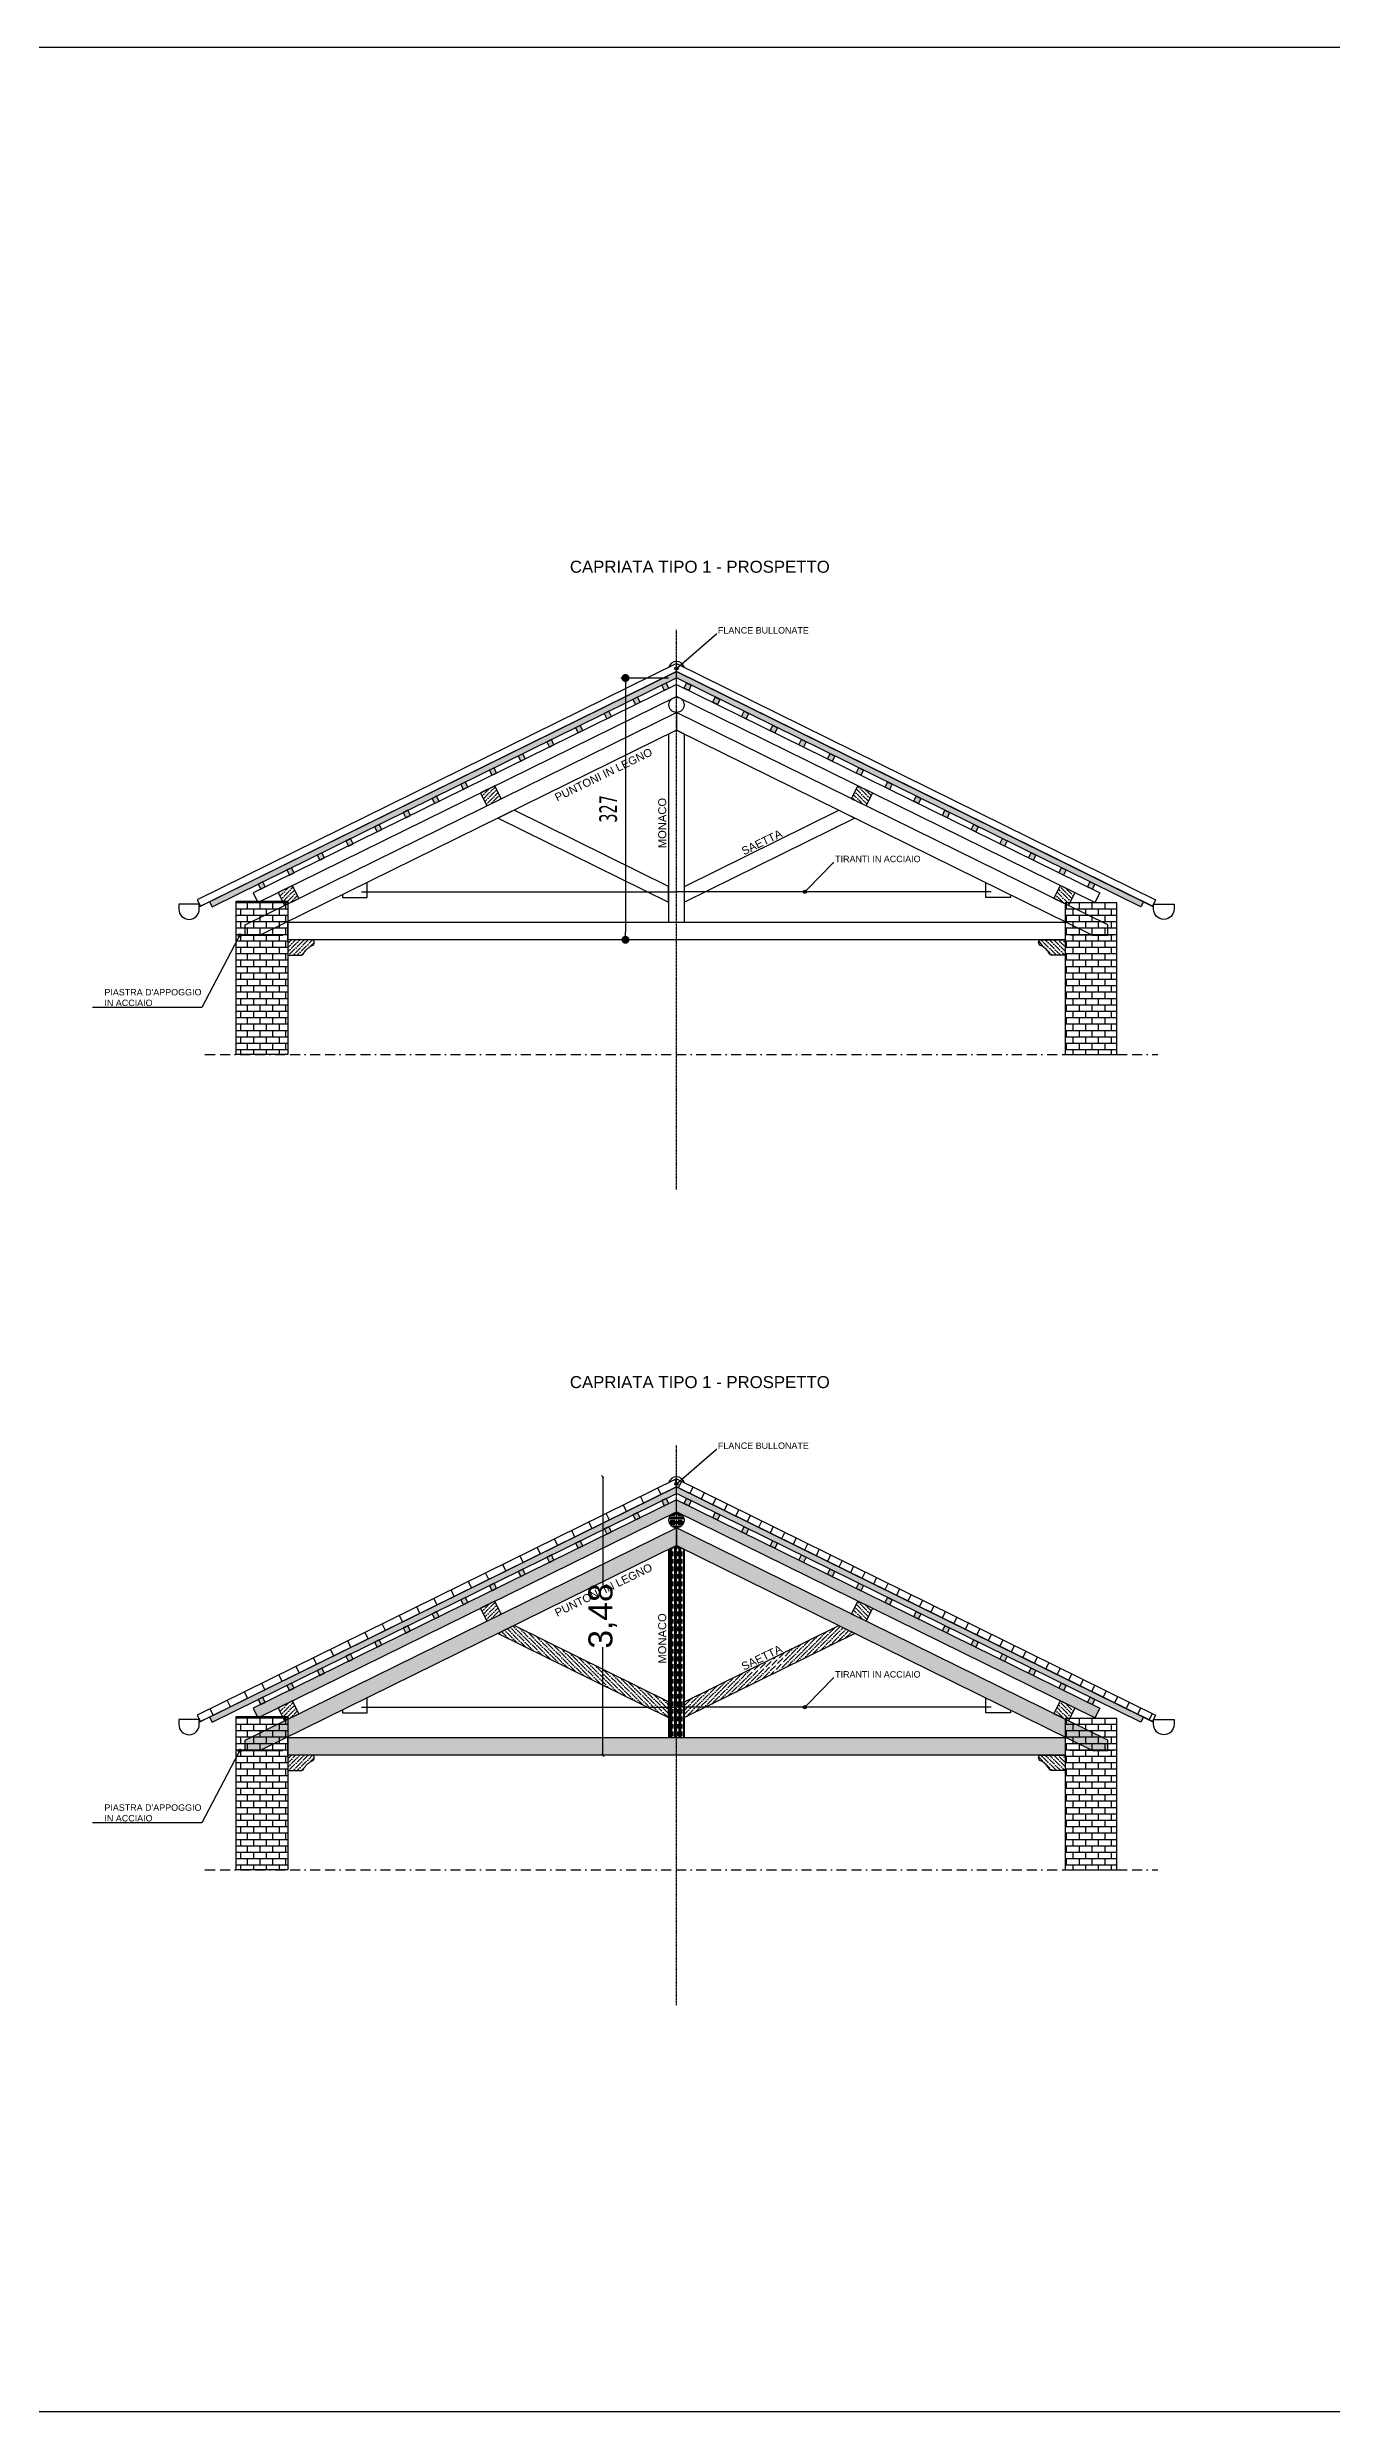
# Model space of a CAD drawing. Header units: millimetres. Extents: x 1607 to 8094, y 411 to 16262.
# Drawn here: x 4538 to 6144, y 411 to 3366 of the extents above; entities that cross this region are included whole.
import ezdxf
from ezdxf import colors
from ezdxf.entities.mleader import LeaderData, LeaderLine
from ezdxf.math import Vec2, Vec3

# ---------------------------------------------------------------- set-up
doc = ezdxf.new("R2010")
doc.units = ezdxf.units.MM
doc.linetypes.add('BORDO', pattern=[1.75, 0.5, -0.25, 0.5, -0.25, 0, -0.25])
doc.linetypes.add('BORDO2', pattern=[0.875, 0.25, -0.125, 0.25, -0.125, 0, -0.125])
for name, color, linetype in [('00_CARPENTERIA TETTO', 5, 'Continuous'), ('A_RETINO MATTONE', 253, 'Continuous'), ('A_RETINO_COPPI', 254, 'Continuous'), ('B_ASSITI', 1, 'Continuous'), ('B_COPERTURA', 1, 'Continuous'), ('B_PANNELLI ONDULINE', 253, 'Continuous'), ('B_QUOTE_100', 1, 'Continuous'), ('B_TESTI', 1, 'Continuous'), ('B_TRAVI', 1, 'Continuous'), ('C_MENSOLE', 1, 'Continuous'), ('CAPRIATE_LEGNO', 1, 'Continuous'), ('METALLI', 254, 'Continuous'), ('MURATURE', 1, 'Continuous'), ('QUOTATURE', 1, 'Continuous'), ('TESTI', 1, 'Continuous')]:
    doc.layers.add(name, color=color, linetype=linetype)
doc.layers.add('A_RETINO LEGNO', color=7, linetype='Continuous', true_color=0x936e48)
doc.styles.add('PDF F2', font='arial.ttf')
doc.styles.add('QUOTE', font='verdana.ttf', dxfattribs={"width": 0.6})
doc.styles.get("Standard").update_dxf_attribs({"font": 'arial.ttf'})
doc.dimstyles.new('ARIAL', dxfattribs={"dimtxt": 7, "dimasz": 3, "dimexe": 0.18, "dimexo": 0.0625, "dimgap": 0.09, "dimtad": 0, "dimlfac": 0.01, "dimzin": 0, "dimtxsty": 'Standard', "dimblk": 'OBLIQUE', "dimcen": 0.09, "dimse1": 1, "dimse2": 1, "dimadec": 0, "dimazin": 0, "dimtfac": 1, "dimtofl": 0, "dimtmove": 0, "dimatfit": 3, "dimfxl": 1, "dimtolj": 1, "dimtzin": 0, "dimarcsym": 0})
doc.dimstyles.new('PUNTO100', dxfattribs={"dimtxt": 22, "dimasz": 10, "dimexe": 6, "dimexo": 10, "dimgap": 10, "dimtad": 1, "dimdec": 0, "dimdsep": 46, "dimtxsty": 'QUOTE', "dimblk1": 'DOT', "dimblk2": 'DOT', "dimsah": 1, "dimcen": 1, "dimdle": 20, "dimclrd": 256, "dimclre": 256, "dimclrt": 256, "dimaunit": 1, "dimadec": 0, "dimazin": 0, "dimtfac": 0.8, "dimtdec": 0, "dimtmove": 2, "dimatfit": 3, "dimldrblk": 'DOT', "dimfxl": 1, "dimtolj": 1, "dimarcsym": 0})
pattern_1 = [(0, (6404.4974, 1302.192), (0, 8), []), (90, (6404.4974, 1302.192), (-8, 8), [8, -8])]
pattern_2 = [(45, (6404.4974, 1302.192), (1.988738, 7.292039), [9.375, -1.875, 0, -1.875])]
pattern_3 = [(315, (6404.4974, 1302.192), (7.292039, -1.988738), [9.375, -1.875, 0, -1.875])]
pattern_4 = [(0, (6404.4974, 2321.347), (0, 8), []), (90, (6404.4974, 2321.347), (-8, 8), [8, -8])]
pattern_5 = [(45, (6404.4974, 2321.347), (1.988738, 7.292039), [9.375, -1.875, 0, -1.875])]
pattern_6 = [(315, (6404.4974, 2321.347), (7.292039, -1.988738), [9.375, -1.875, 0, -1.875])]

# ---------------------------------------------------------------- blocks, each defined once
blk = doc.blocks.new('_OBLIQUE')
at = {"color": 0, "linetype": 'ByBlock'}
blk.add_line((-0.5, -0.5), (0.5, 0.5), dxfattribs=at)
blk = doc.blocks.new('*D534')
at = {"layer": 'B_QUOTE_100', "color": 0, "lineweight": -2, "transparency": 16777216}
for p, q in [((5232.6, 1579.4), (5232.6, 1444.5)), ((5232.6, 1231.4), (5232.6, 1366.3))]:
    blk.add_line(p, q, dxfattribs=at)
at = {"layer": 'Defpoints', "color": 0, "transparency": 16777216}
for p in [(5232.6, 1579.4), (5324.8, 1579.4), (5274.9, 1231.4)]:
    blk.add_point(p, dxfattribs=at)
at = {"layer": 'B_QUOTE_100', "color": 0, "lineweight": -2, "transparency": 16777216, "xscale": 3, "yscale": 3, "zscale": 3}
for p, rotation in [((5232.6, 1579.4), 90), ((5232.6, 1231.4), 270)]:
    blk.add_blockref('_OBLIQUE', p, dxfattribs=dict(at, rotation=rotation))
at = {"layer": 'B_QUOTE_100', "color": 0, "transparency": 16777216, "insert": (5232.6, 1405.4), "char_height": 30, "attachment_point": 5, "rotation": 90}
blk.add_mtext('\\A1;3,48', dxfattribs=at)
blk = doc.blocks.new('_Origin')
at = {"color": 0, "linetype": 'ByBlock', "lineweight": -2}
blk.add_line((0, 0), (-1, 0), dxfattribs=at)
blk.add_circle((0, 0), 0.5, dxfattribs=at)
blk = doc.blocks.new('_Dot')
at = {"color": 0, "linetype": 'ByBlock', "lineweight": -2}
blk.add_line((-0.5, 0), (-1, 0), dxfattribs=at)
at = {"color": 0, "linetype": 'ByBlock', "const_width": 0.5}
blk.add_lwpolyline([(-0.25, 0, 1), (0.25, 0, 1)], format="xyb", close=True, dxfattribs=at)
blk = doc.blocks.new('*D572')
at = {"layer": '00_CARPENTERIA TETTO', "lineweight": -2, "transparency": 16777216}
for p, q in [((5314.8, 2577.8), (5255.1, 2577.8)), ((5261.1, 2567.8), (5261.1, 2260.6)), ((5314.8, 2250.6), (5255.1, 2250.6))]:
    blk.add_line(p, q, dxfattribs=at)
at = {"layer": 'Defpoints', "color": 0, "transparency": 16777216}
for p in [(5324.8, 2577.8), (5261.1, 2250.6), (5324.8, 2250.6)]:
    blk.add_point(p, dxfattribs=at)
at = {"layer": '00_CARPENTERIA TETTO', "lineweight": -2, "transparency": 16777216, "xscale": 10, "yscale": 10, "zscale": 10}
for p, rotation in [((5261.1, 2577.8), 90), ((5261.1, 2250.6), 270)]:
    blk.add_blockref('_Dot', p, dxfattribs=dict(at, rotation=rotation))
at = {"layer": '00_CARPENTERIA TETTO', "transparency": 16777216, "insert": (5239.6, 2414.2), "char_height": 22, "attachment_point": 5, "rotation": 90, "style": 'QUOTE'}
blk.add_mtext('\\A1;327', dxfattribs=at)

msp = doc.modelspace()

# ---------------------------------------------------------------- hatches: boundary and pattern name
at = {"layer": 'A_RETINO LEGNO', "linetype": 'Continuous'}
h = msp.add_hatch(dxfattribs=at)
h.set_pattern_fill('ANSI36', color=256, scale=15)
h.set_pattern_definition([(45, (6404.4974, 2321.347), (0.994369, 3.6460193), [4.6875, -0.9375, 0, -0.9375])])
h.paths.add_polyline_path([(5306.334, 2568.717), (5309.506, 2562.28), (5315.28, 2565.125), (5312.109, 2571.562)])
h.paths.add_polyline_path([(5270.454, 2551.037), (5273.626, 2544.6), (5279.4, 2547.445), (5276.228, 2553.882)])
h.paths.add_polyline_path([(5234.573, 2533.357), (5237.745, 2526.92), (5243.519, 2529.765), (5240.347, 2536.203)])
h.paths.add_polyline_path([(5198.692, 2515.678), (5201.864, 2509.24), (5207.638, 2512.086), (5204.467, 2518.523)])
h.paths.add_polyline_path([(5162.812, 2497.998), (5165.984, 2491.561), (5171.758, 2494.406), (5168.586, 2500.843)])
h.paths.add_polyline_path([(5126.931, 2480.318), (5130.103, 2473.881), (5135.877, 2476.726), (5132.705, 2483.163)])
h.paths.add_polyline_path([(5091.05, 2462.638), (5094.222, 2456.201), (5099.996, 2459.046), (5096.825, 2465.483)])
h.paths.add_polyline_path([(5055.17, 2444.958), (5058.342, 2438.521), (5064.116, 2441.366), (5060.944, 2447.803)])
h.paths.add_polyline_path([(5019.289, 2427.278), (5022.461, 2420.841), (5028.235, 2423.686), (5025.063, 2430.123)])
h.paths.add_polyline_path([(4983.408, 2409.598), (4986.58, 2403.161), (4992.354, 2406.006), (4989.183, 2412.443)])
h.paths.add_polyline_path([(4947.528, 2391.918), (4950.7, 2385.481), (4956.474, 2388.326), (4953.302, 2394.764)])
h.paths.add_polyline_path([(4911.647, 2374.239), (4914.819, 2367.801), (4920.593, 2370.647), (4917.421, 2377.084)])
h.paths.add_polyline_path([(4875.766, 2356.559), (4878.938, 2350.122), (4884.712, 2352.967), (4881.541, 2359.404)])
h.paths.add_polyline_path([(4837.858, 2337.88), (4841.03, 2331.443), (4846.804, 2334.288), (4843.632, 2340.725)])
h.paths.add_polyline_path([(4801.978, 2320.2), (4805.149, 2313.763), (4810.924, 2316.608), (4807.752, 2323.045)])
h = msp.add_hatch(dxfattribs=at)
h.set_pattern_fill('ANSI36', color=256, scale=15, angle=270)
h.set_pattern_definition([(315, (6404.4974, 2321.347), (3.6460193, -0.994369), [4.6875, -0.9375, 0, -0.9375])])
h.paths.add_polyline_path([(5343.301, 2568.717), (5340.129, 2562.28), (5334.355, 2565.125), (5337.526, 2571.562)])
h.paths.add_polyline_path([(5379.181, 2551.037), (5376.009, 2544.6), (5370.235, 2547.445), (5373.407, 2553.882)])
h.paths.add_polyline_path([(5415.062, 2533.357), (5411.89, 2526.92), (5406.116, 2529.765), (5409.288, 2536.203)])
h.paths.add_polyline_path([(5450.943, 2515.678), (5447.771, 2509.24), (5441.997, 2512.086), (5445.168, 2518.523)])
h.paths.add_polyline_path([(5486.823, 2497.998), (5483.651, 2491.561), (5477.877, 2494.406), (5481.049, 2500.843)])
h.paths.add_polyline_path([(5522.704, 2480.318), (5519.532, 2473.881), (5513.758, 2476.726), (5516.93, 2483.163)])
h.paths.add_polyline_path([(5558.585, 2462.638), (5555.413, 2456.201), (5549.638, 2459.046), (5552.81, 2465.483)])
h.paths.add_polyline_path([(5594.465, 2444.958), (5591.293, 2438.521), (5585.519, 2441.366), (5588.691, 2447.803)])
h.paths.add_polyline_path([(5630.346, 2427.278), (5627.174, 2420.841), (5621.4, 2423.686), (5624.572, 2430.123)])
h.paths.add_polyline_path([(5666.227, 2409.598), (5663.055, 2403.161), (5657.28, 2406.006), (5660.452, 2412.443)])
h.paths.add_polyline_path([(5702.107, 2391.918), (5698.935, 2385.481), (5693.161, 2388.326), (5696.333, 2394.764)])
h.paths.add_polyline_path([(5737.988, 2374.239), (5734.816, 2367.801), (5729.042, 2370.647), (5732.214, 2377.084)])
h.paths.add_polyline_path([(5773.869, 2356.559), (5770.697, 2350.122), (5764.922, 2352.967), (5768.094, 2359.404)])
h.paths.add_polyline_path([(5811.777, 2337.88), (5808.605, 2331.443), (5802.831, 2334.288), (5806.003, 2340.725)])
h.paths.add_polyline_path([(5847.657, 2320.2), (5844.486, 2313.763), (5838.711, 2316.608), (5841.883, 2323.045)])
h = msp.add_hatch(dxfattribs=at)
h.set_pattern_fill('ANSI36', color=256, scale=30)
h.set_pattern_definition(pattern_5)
h.paths.add_polyline_path([(5097.916, 2443.021), (5079.975, 2434.181), (5087.905, 2418.088), (5105.845, 2426.928)])
h.paths.add_polyline_path([(4845.013, 2318.405), (4827.072, 2309.565), (4835.002, 2293.472), (4852.942, 2302.312)])
h = msp.add_hatch(dxfattribs=at)
h.set_pattern_fill('ANSI36', color=256, scale=30, angle=270)
h.set_pattern_definition(pattern_6)
h.paths.add_polyline_path([(5822.563, 2309.565), (5804.622, 2318.405), (5796.693, 2302.312), (5814.633, 2293.472)])
h.paths.add_polyline_path([(5569.66, 2434.181), (5551.719, 2443.021), (5543.79, 2426.928), (5561.73, 2418.088)])
h = msp.add_hatch(dxfattribs=at)
h.set_pattern_fill('ANSI36', color=256, scale=30)
h.set_pattern_definition(pattern_5)
edge = h.paths.add_edge_path()
edge.add_line((4839.081, 2231.24), (4855.598, 2231.24))
edge.add_arc((4855.129, 2235.419), 4.205, 276.392289, 328.408412)
edge.add_arc((4879.883, 2221.673), 24.113, 117.944999, 151.399089, ccw=False)
edge.add_arc((4867.521, 2247.494), 4.642, 283.22012, 401.726036)
edge.add_line((4870.986, 2250.584), (4839.081, 2250.584))
edge.add_line((4839.081, 2250.584), (4839.081, 2231.24))
h = msp.add_hatch(dxfattribs=at)
h.set_pattern_fill('ANSI36', color=256, scale=30, angle=270)
h.set_pattern_definition(pattern_6)
edge = h.paths.add_edge_path()
edge.add_line((5810.554, 2231.24), (5794.037, 2231.24))
edge.add_arc((5794.506, 2235.419), 4.205, 211.591588, 263.607711, ccw=False)
edge.add_arc((5769.752, 2221.673), 24.113, 28.600911, 62.055001)
edge.add_arc((5782.114, 2247.494), 4.642, 138.273964, 256.77988, ccw=False)
edge.add_line((5778.649, 2250.584), (5810.554, 2250.584))
edge.add_line((5810.554, 2250.584), (5810.554, 2231.24))
h = msp.add_hatch(dxfattribs=at)
h.set_pattern_fill('ANSI36', color=256, scale=30)
h.set_pattern_definition(pattern_2)
h.paths.add_polyline_path([(5324.817, 1550.669), (4795.822, 1290.012), (4801.77, 1277.942), (5324.817, 1535.669)])
h = msp.add_hatch(dxfattribs=at)
h.set_pattern_fill('ANSI36', color=256, scale=15)
h.set_pattern_definition([(45, (6404.4974, 1302.192), (0.994369, 3.6460193), [4.6875, -0.9375, 0, -0.9375])])
h.paths.add_polyline_path([(5306.334, 1549.562), (5309.506, 1543.125), (5315.28, 1545.97), (5312.109, 1552.407)])
h.paths.add_polyline_path([(5270.454, 1531.882), (5273.626, 1525.445), (5279.4, 1528.29), (5276.228, 1534.727)])
h.paths.add_polyline_path([(5234.573, 1514.202), (5237.745, 1507.765), (5243.519, 1510.61), (5240.347, 1517.048)])
h.paths.add_polyline_path([(5198.692, 1496.522), (5201.864, 1490.085), (5207.638, 1492.931), (5204.467, 1499.368)])
h.paths.add_polyline_path([(5162.812, 1478.843), (5165.984, 1472.406), (5171.758, 1475.251), (5168.586, 1481.688)])
h.paths.add_polyline_path([(5126.931, 1461.163), (5130.103, 1454.726), (5135.877, 1457.571), (5132.705, 1464.008)])
h.paths.add_polyline_path([(5091.05, 1443.483), (5094.222, 1437.046), (5099.996, 1439.891), (5096.825, 1446.328)])
h.paths.add_polyline_path([(5055.17, 1425.803), (5058.342, 1419.366), (5064.116, 1422.211), (5060.944, 1428.648)])
h.paths.add_polyline_path([(5019.289, 1408.123), (5022.461, 1401.686), (5028.235, 1404.531), (5025.063, 1410.968)])
h.paths.add_polyline_path([(4983.408, 1390.443), (4986.58, 1384.006), (4992.354, 1386.851), (4989.183, 1393.288)])
h.paths.add_polyline_path([(4947.528, 1372.763), (4950.7, 1366.326), (4956.474, 1369.171), (4953.302, 1375.609)])
h.paths.add_polyline_path([(4911.647, 1355.083), (4914.819, 1348.646), (4920.593, 1351.492), (4917.421, 1357.929)])
h.paths.add_polyline_path([(4875.766, 1337.404), (4878.938, 1330.967), (4884.712, 1333.812), (4881.541, 1340.249)])
h.paths.add_polyline_path([(4837.858, 1318.725), (4841.03, 1312.288), (4846.804, 1315.133), (4843.632, 1321.57)])
h.paths.add_polyline_path([(4801.978, 1301.045), (4805.149, 1294.608), (4810.924, 1297.453), (4807.752, 1303.89)])
h = msp.add_hatch(dxfattribs=at)
h.set_pattern_fill('ANSI36', color=256, scale=30, angle=270)
h.set_pattern_definition(pattern_3)
h.paths.add_polyline_path([(5324.817, 1550.669), (5853.813, 1290.012), (5847.865, 1277.942), (5324.817, 1535.669)])
h = msp.add_hatch(dxfattribs=at)
h.set_pattern_fill('ANSI36', color=256, scale=15, angle=270)
h.set_pattern_definition([(315, (6404.4974, 1302.192), (3.6460193, -0.994369), [4.6875, -0.9375, 0, -0.9375])])
h.paths.add_polyline_path([(5343.301, 1549.562), (5340.129, 1543.125), (5334.355, 1545.97), (5337.526, 1552.407)])
h.paths.add_polyline_path([(5379.181, 1531.882), (5376.009, 1525.445), (5370.235, 1528.29), (5373.407, 1534.727)])
h.paths.add_polyline_path([(5415.062, 1514.202), (5411.89, 1507.765), (5406.116, 1510.61), (5409.288, 1517.048)])
h.paths.add_polyline_path([(5450.943, 1496.522), (5447.771, 1490.085), (5441.997, 1492.931), (5445.168, 1499.368)])
h.paths.add_polyline_path([(5486.823, 1478.843), (5483.651, 1472.406), (5477.877, 1475.251), (5481.049, 1481.688)])
h.paths.add_polyline_path([(5522.704, 1461.163), (5519.532, 1454.726), (5513.758, 1457.571), (5516.93, 1464.008)])
h.paths.add_polyline_path([(5558.585, 1443.483), (5555.413, 1437.046), (5549.638, 1439.891), (5552.81, 1446.328)])
h.paths.add_polyline_path([(5594.465, 1425.803), (5591.293, 1419.366), (5585.519, 1422.211), (5588.691, 1428.648)])
h.paths.add_polyline_path([(5630.346, 1408.123), (5627.174, 1401.686), (5621.4, 1404.531), (5624.572, 1410.968)])
h.paths.add_polyline_path([(5666.227, 1390.443), (5663.055, 1384.006), (5657.28, 1386.851), (5660.452, 1393.288)])
h.paths.add_polyline_path([(5702.107, 1372.763), (5698.935, 1366.326), (5693.161, 1369.171), (5696.333, 1375.609)])
h.paths.add_polyline_path([(5737.988, 1355.083), (5734.816, 1348.646), (5729.042, 1351.492), (5732.214, 1357.929)])
h.paths.add_polyline_path([(5773.869, 1337.404), (5770.697, 1330.967), (5764.922, 1333.812), (5768.094, 1340.249)])
h.paths.add_polyline_path([(5811.777, 1318.725), (5808.605, 1312.288), (5802.831, 1315.133), (5806.003, 1321.57)])
h.paths.add_polyline_path([(5847.657, 1301.045), (5844.486, 1294.608), (5838.711, 1297.453), (5841.883, 1303.89)])
h = msp.add_hatch(dxfattribs=at)
h.set_pattern_fill('ANSI36', color=256, scale=30)
h.set_pattern_definition(pattern_2)
h.paths.add_polyline_path([(5324.817, 1493.373), (4804.662, 1237.072), (4785.749, 1237.072), (4785.749, 1250.048), (5324.817, 1515.669)])
h = msp.add_hatch(dxfattribs=at)
h.set_pattern_fill('CLAY', color=256, scale=30)
h.set_pattern_definition([(0, (6404.4974, 1302.192), (0, 5.625), []), (0, (6404.4974, 1303.1295), (0, 5.625), []), (0, (6404.4974, 1304.067), (0, 5.625), []), (0, (6404.4974, 1305.942), (0, 5.625), [5.625, -3.75])])
edge = h.paths.add_edge_path()
edge.add_arc((5324.817, 1525.149), 9.479, 0, 360)
h = msp.add_hatch(dxfattribs=at)
h.set_pattern_fill('ANSI36', color=256, scale=30, angle=270)
h.set_pattern_definition(pattern_3)
h.paths.add_polyline_path([(5324.817, 1493.373), (5844.973, 1237.072), (5863.886, 1237.072), (5863.886, 1250.048), (5324.817, 1515.669)])
h = msp.add_hatch(dxfattribs=at)
h.set_pattern_fill('CLAY', color=256, scale=30, angle=90)
h.set_pattern_definition([(90, (6404.4974, 1302.192), (-5.625, 3e-16), []), (90, (6403.56, 1302.192), (-5.625, 3e-16), []), (90, (6402.6224, 1302.192), (-5.625, 3e-16), []), (90, (6400.7474, 1302.192), (-5.625, 3e-16), [5.625, -3.75])])
h.paths.add_polyline_path([(5314.817, 1488.446), (5314.817, 1253.429), (5334.817, 1253.429), (5334.817, 1488.446), (5324.817, 1493.373)])
h = msp.add_hatch(dxfattribs=at)
h.set_pattern_fill('ANSI36', color=256, scale=30)
h.set_pattern_definition(pattern_2)
h.paths.add_polyline_path([(5097.916, 1423.866), (5079.975, 1415.026), (5087.905, 1398.933), (5105.845, 1407.773)])
h.paths.add_polyline_path([(4845.013, 1299.25), (4827.072, 1290.41), (4835.002, 1274.317), (4852.942, 1283.157)])
h = msp.add_hatch(dxfattribs=at)
h.set_pattern_fill('ANSI36', color=256, scale=30, angle=270)
h.set_pattern_definition(pattern_3)
h.paths.add_polyline_path([(5822.563, 1290.41), (5804.622, 1299.25), (5796.693, 1283.157), (5814.633, 1274.317)])
h.paths.add_polyline_path([(5569.66, 1415.026), (5551.719, 1423.866), (5543.79, 1407.773), (5561.73, 1398.933)])
h = msp.add_hatch(dxfattribs=at)
h.set_pattern_fill('ANSI36', color=256, scale=30, angle=270)
h.set_pattern_definition(pattern_3)
h.paths.add_polyline_path([(5101.99, 1383.577), (5314.817, 1278.499), (5314.817, 1298.142), (5121.902, 1393.389)])
h = msp.add_hatch(dxfattribs=at)
h.set_pattern_fill('ANSI36', color=256, scale=30)
h.set_pattern_definition(pattern_2)
h.paths.add_polyline_path([(5547.645, 1383.577), (5334.817, 1278.499), (5334.817, 1298.142), (5527.733, 1393.389)])
h = msp.add_hatch(dxfattribs=at)
h.set_pattern_fill('ANSI36', color=256, scale=30, angle=135)
h.set_pattern_definition([(180, (6404.4974, 1302.192), (-6.5625, -3.75), [9.375, -1.875, 0, -1.875])])
h.paths.add_polyline_path([(5810.554, 1231.429), (4839.081, 1231.429), (4839.081, 1253.429), (5810.554, 1253.429)])
h = msp.add_hatch(dxfattribs=at)
h.set_pattern_fill('ANSI36', color=256, scale=30)
h.set_pattern_definition(pattern_2)
edge = h.paths.add_edge_path()
edge.add_line((4839.081, 1212.085), (4855.598, 1212.085))
edge.add_arc((4855.129, 1216.264), 4.205, 276.392289, 328.408412)
edge.add_arc((4879.883, 1202.518), 24.113, 117.944999, 151.399089, ccw=False)
edge.add_arc((4867.521, 1228.339), 4.642, 283.22012, 401.726036)
edge.add_line((4870.986, 1231.429), (4839.081, 1231.429))
edge.add_line((4839.081, 1231.429), (4839.081, 1212.085))
h = msp.add_hatch(dxfattribs=at)
h.set_pattern_fill('ANSI36', color=256, scale=30, angle=270)
h.set_pattern_definition(pattern_3)
edge = h.paths.add_edge_path()
edge.add_line((5810.554, 1212.085), (5794.037, 1212.085))
edge.add_arc((5794.506, 1216.264), 4.205, 211.591588, 263.607711, ccw=False)
edge.add_arc((5769.752, 1202.518), 24.113, 28.600911, 62.055001)
edge.add_arc((5782.114, 1228.339), 4.642, 138.273964, 256.77988, ccw=False)
edge.add_line((5778.649, 1231.429), (5810.554, 1231.429))
edge.add_line((5810.554, 1231.429), (5810.554, 1212.085))
at = {"layer": 'A_RETINO MATTONE', "linetype": 'Continuous'}
h = msp.add_hatch(dxfattribs=at)
h.set_pattern_fill('AR-B816', color=256)
h.set_pattern_definition(pattern_4)
h.paths.add_polyline_path([(4774.344, 2107.314), (4774.344, 2299.077), (4839.081, 2299.077), (4839.081, 2107.314)])
h = msp.add_hatch(dxfattribs=at)
h.set_pattern_fill('AR-B816', color=256)
h.set_pattern_definition(pattern_4)
h.paths.add_polyline_path([(5875.291, 2107.314), (5875.291, 2296.617), (5810.554, 2296.617), (5810.554, 2107.314)])
h = msp.add_hatch(dxfattribs=at)
h.set_pattern_fill('AR-B816', color=256)
h.set_pattern_definition(pattern_1)
h.paths.add_polyline_path([(4774.344, 1088.159), (4774.344, 1279.922), (4839.081, 1279.922), (4839.081, 1088.159)])
h = msp.add_hatch(dxfattribs=at)
h.set_pattern_fill('AR-B816', color=256)
h.set_pattern_definition(pattern_1)
h.paths.add_polyline_path([(5875.291, 1088.159), (5875.291, 1277.462), (5810.554, 1277.462), (5810.554, 1088.159)])
at = {"layer": 'A_RETINO_COPPI', "linetype": 'Continuous'}
h = msp.add_hatch(dxfattribs=at)
h.set_pattern_fill('AR-B88', color=256, scale=3, angle=26)
h.set_pattern_definition([(26, (6404.497, 1302.192), (-10.5209, 21.57106), []), (116, (6404.497, 1302.192), (-21.30644, 16.3106), [24, -24])])
h.paths.add_polyline_path([(5324.817, 1576.669), (4725.922, 1281.569), (4729.887, 1273.523), (5324.817, 1566.669)])
at = {"layer": 'B_PANNELLI ONDULINE', "linetype": 'Continuous'}
h = msp.add_hatch(dxfattribs=at)
h.set_pattern_fill('MUDST', color=256, scale=10, angle=154)
h.set_pattern_definition([(154, (25299.4159, 18438.959), (-5.5898981, -0.05512938), [2.5, -2.5, 0, -2.5, 0, -2.5])])
h.paths.add_polyline_path([(4741.137, 2298.221), (4744.309, 2291.784), (5324.817, 2577.825), (5324.817, 2585.825)])
h = msp.add_hatch(dxfattribs=at)
h.set_pattern_fill('MUDST', color=256, scale=10, angle=154)
h.set_pattern_definition([(154, (6404.4974, 2321.347), (-5.589898, -0.0551294), [2.5, -2.5, 0, -2.5, 0, -2.5])])
h.paths.add_polyline_path([(5908.498, 2298.221), (5905.326, 2291.784), (5324.817, 2577.825), (5324.817, 2585.825)])
h = msp.add_hatch(dxfattribs=at)
h.set_pattern_fill('MUDST', color=256, scale=10, angle=26)
h.set_pattern_definition([(26, (6404.4974, 1302.192), (3.3980424, 4.438841), [2.5, -2.5, 0, -2.5, 0, -2.5])])
h.paths.add_polyline_path([(4741.137, 1279.066), (4744.309, 1272.629), (5324.817, 1558.669), (5324.817, 1566.669)])
h = msp.add_hatch(dxfattribs=at)
h.set_pattern_fill('AR-B88', color=256, scale=2.00003, angle=154)
h.set_pattern_definition([(154, (4296.874, 639.723), (-7.01404, -14.38092), []), (244, (4296.874, 639.723), (0.176417, -17.887942), [16.00024, -16.00024])])
h.paths.add_polyline_path([(5324.817, 1576.669), (5923.713, 1281.569), (5919.748, 1273.523), (5324.817, 1566.669)])
h = msp.add_hatch(dxfattribs=at)
h.set_pattern_fill('MUDST', color=256, scale=10, angle=154)
h.set_pattern_definition([(154, (6404.4974, 1302.192), (-5.589898, -0.0551294), [2.5, -2.5, 0, -2.5, 0, -2.5])])
h.paths.add_polyline_path([(5908.498, 1279.066), (5905.326, 1272.629), (5324.817, 1558.669), (5324.817, 1566.669)])

# ---------------------------------------------------------------- linework, layer by layer
msp.add_lwpolyline([(2370.27, 3366.17), (8081.57, 3366.17), (8081.57, 410.806), (2370.27, 410.806)], close=True)
at = {"layer": 'B_ASSITI', "linetype": 'Continuous'}
for points in [[(5306.334, 2568.717), (5309.506, 2562.28), (5315.28, 2565.125), (5312.109, 2571.562)], [(5343.301, 2568.717), (5340.129, 2562.28), (5334.355, 2565.125), (5337.526, 2571.562)], [(5270.454, 2551.037), (5273.626, 2544.6), (5279.4, 2547.445), (5276.228, 2553.882)], [(5379.181, 2551.037), (5376.009, 2544.6), (5370.235, 2547.445), (5373.407, 2553.882)], [(5198.692, 2515.678), (5201.864, 2509.24), (5207.638, 2512.086), (5204.467, 2518.523)], [(5234.573, 2533.357), (5237.745, 2526.92), (5243.519, 2529.765), (5240.347, 2536.203)], [(5415.062, 2533.357), (5411.89, 2526.92), (5406.116, 2529.765), (5409.288, 2536.203)], [(5450.943, 2515.678), (5447.771, 2509.24), (5441.997, 2512.086), (5445.168, 2518.523)], [(5126.931, 2480.318), (5130.103, 2473.881), (5135.877, 2476.726), (5132.705, 2483.163)], [(5162.812, 2497.998), (5165.984, 2491.561), (5171.758, 2494.406), (5168.586, 2500.843)], [(5486.823, 2497.998), (5483.651, 2491.561), (5477.877, 2494.406), (5481.049, 2500.843)], [(5522.704, 2480.318), (5519.532, 2473.881), (5513.758, 2476.726), (5516.93, 2483.163)], [(5091.05, 2462.638), (5094.222, 2456.201), (5099.996, 2459.046), (5096.825, 2465.483)], [(5558.585, 2462.638), (5555.413, 2456.201), (5549.638, 2459.046), (5552.81, 2465.483)], [(5019.289, 2427.278), (5022.461, 2420.841), (5028.235, 2423.686), (5025.063, 2430.123)], [(5055.17, 2444.958), (5058.342, 2438.521), (5064.116, 2441.366), (5060.944, 2447.803)], [(5594.465, 2444.958), (5591.293, 2438.521), (5585.519, 2441.366), (5588.691, 2447.803)], [(5630.346, 2427.278), (5627.174, 2420.841), (5621.4, 2423.686), (5624.572, 2430.123)], [(4947.528, 2391.918), (4950.7, 2385.481), (4956.474, 2388.326), (4953.302, 2394.764)], [(4983.408, 2409.598), (4986.58, 2403.161), (4992.354, 2406.006), (4989.183, 2412.443)], [(5666.227, 2409.598), (5663.055, 2403.161), (5657.28, 2406.006), (5660.452, 2412.443)], [(5702.107, 2391.918), (5698.935, 2385.481), (5693.161, 2388.326), (5696.333, 2394.764)], [(4911.647, 2374.239), (4914.819, 2367.801), (4920.593, 2370.647), (4917.421, 2377.084)], [(5737.988, 2374.239), (5734.816, 2367.801), (5729.042, 2370.647), (5732.214, 2377.084)], [(4837.858, 2337.88), (4841.03, 2331.443), (4846.804, 2334.288), (4843.632, 2340.725)], [(4875.766, 2356.559), (4878.938, 2350.122), (4884.712, 2352.967), (4881.541, 2359.404)], [(5773.869, 2356.559), (5770.697, 2350.122), (5764.922, 2352.967), (5768.094, 2359.404)], [(5811.777, 2337.88), (5808.605, 2331.443), (5802.831, 2334.288), (5806.003, 2340.725)], [(4801.978, 2320.2), (4805.149, 2313.763), (4810.924, 2316.608), (4807.752, 2323.045)], [(5847.657, 2320.2), (5844.486, 2313.763), (5838.711, 2316.608), (5841.883, 2323.045)], [(5306.334, 1549.562), (5309.506, 1543.125), (5315.28, 1545.97), (5312.109, 1552.407)], [(5343.301, 1549.562), (5340.129, 1543.125), (5334.355, 1545.97), (5337.526, 1552.407)], [(5234.573, 1514.202), (5237.745, 1507.765), (5243.519, 1510.61), (5240.347, 1517.048)], [(5270.454, 1531.882), (5273.626, 1525.445), (5279.4, 1528.29), (5276.228, 1534.727)], [(5379.181, 1531.882), (5376.009, 1525.445), (5370.235, 1528.29), (5373.407, 1534.727)], [(5415.062, 1514.202), (5411.89, 1507.765), (5406.116, 1510.61), (5409.288, 1517.048)], [(5162.812, 1478.843), (5165.984, 1472.406), (5171.758, 1475.251), (5168.586, 1481.688)], [(5198.692, 1496.522), (5201.864, 1490.085), (5207.638, 1492.931), (5204.467, 1499.368)], [(5450.943, 1496.522), (5447.771, 1490.085), (5441.997, 1492.931), (5445.168, 1499.368)], [(5486.823, 1478.843), (5483.651, 1472.406), (5477.877, 1475.251), (5481.049, 1481.688)], [(5126.931, 1461.163), (5130.103, 1454.726), (5135.877, 1457.571), (5132.705, 1464.008)], [(5522.704, 1461.163), (5519.532, 1454.726), (5513.758, 1457.571), (5516.93, 1464.008)], [(5055.17, 1425.803), (5058.342, 1419.366), (5064.116, 1422.211), (5060.944, 1428.648)], [(5091.05, 1443.483), (5094.222, 1437.046), (5099.996, 1439.891), (5096.825, 1446.328)], [(5558.585, 1443.483), (5555.413, 1437.046), (5549.638, 1439.891), (5552.81, 1446.328)], [(5594.465, 1425.803), (5591.293, 1419.366), (5585.519, 1422.211), (5588.691, 1428.648)], [(4983.408, 1390.443), (4986.58, 1384.006), (4992.354, 1386.851), (4989.183, 1393.288)], [(5019.289, 1408.123), (5022.461, 1401.686), (5028.235, 1404.531), (5025.063, 1410.968)], [(5630.346, 1408.123), (5627.174, 1401.686), (5621.4, 1404.531), (5624.572, 1410.968)], [(5666.227, 1390.443), (5663.055, 1384.006), (5657.28, 1386.851), (5660.452, 1393.288)], [(4947.528, 1372.763), (4950.7, 1366.326), (4956.474, 1369.171), (4953.302, 1375.609)], [(5702.107, 1372.763), (5698.935, 1366.326), (5693.161, 1369.171), (5696.333, 1375.609)], [(4875.766, 1337.404), (4878.938, 1330.967), (4884.712, 1333.812), (4881.541, 1340.249)], [(4911.647, 1355.083), (4914.819, 1348.646), (4920.593, 1351.492), (4917.421, 1357.929)], [(5737.988, 1355.083), (5734.816, 1348.646), (5729.042, 1351.492), (5732.214, 1357.929)], [(5773.869, 1337.404), (5770.697, 1330.967), (5764.922, 1333.812), (5768.094, 1340.249)], [(4801.978, 1301.045), (4805.149, 1294.608), (4810.924, 1297.453), (4807.752, 1303.89)], [(4837.858, 1318.725), (4841.03, 1312.288), (4846.804, 1315.133), (4843.632, 1321.57)], [(5811.777, 1318.725), (5808.605, 1312.288), (5802.831, 1315.133), (5806.003, 1321.57)], [(5847.657, 1301.045), (5844.486, 1294.608), (5838.711, 1297.453), (5841.883, 1303.89)]]:
    msp.add_lwpolyline(points, close=True, dxfattribs=at)
at = {"layer": 'B_COPERTURA', "linetype": 'Continuous'}
for points in [[(5324.817, 1576.669), (4725.922, 1281.569), (4729.887, 1273.523), (5324.817, 1566.669)], [(5324.817, 1576.669), (5923.713, 1281.569), (5919.748, 1273.523), (5324.817, 1566.669)]]:
    msp.add_lwpolyline(points, close=True, dxfattribs=at)
at = {"layer": 'B_PANNELLI ONDULINE', "linetype": 'Continuous'}
for points in [[(5324.817, 2595.825), (4725.922, 2300.724), (4729.887, 2292.678), (5324.817, 2585.825)], [(4741.137, 2298.221), (4744.309, 2291.784), (5324.817, 2577.825), (5324.817, 2585.825)], [(5324.817, 2595.825), (5923.713, 2300.724), (5919.748, 2292.678), (5324.817, 2585.825)], [(5908.498, 2298.221), (5905.326, 2291.784), (5324.817, 2577.825), (5324.817, 2585.825)], [(4741.137, 1279.066), (4744.309, 1272.629), (5324.817, 1558.669), (5324.817, 1566.669)], [(5908.498, 1279.066), (5905.326, 1272.629), (5324.817, 1558.669), (5324.817, 1566.669)]]:
    msp.add_lwpolyline(points, close=True, dxfattribs=at)
msp.add_arc((5324.817, 2588.274), 10.245, 15.152124, 164.847876, dxfattribs=at)
at = {"layer": 'B_TRAVI', "linetype": 'Continuous'}
for points in [[(5087.905, 2418.088), (5105.845, 2426.928), (5097.916, 2443.021), (5079.975, 2434.181)], [(5561.73, 2418.088), (5543.79, 2426.928), (5551.719, 2443.021), (5569.66, 2434.181)], [(4835.002, 2293.472), (4852.942, 2302.312), (4845.013, 2318.405), (4827.072, 2309.565)], [(5814.633, 2293.472), (5796.693, 2302.312), (5804.622, 2318.405), (5822.563, 2309.565)], [(5810.554, 2250.584), (4839.081, 2250.584), (4839.081, 2272.584), (5810.554, 2272.584)], [(5087.905, 1398.933), (5105.845, 1407.773), (5097.916, 1423.866), (5079.975, 1415.026)], [(5561.73, 1398.933), (5543.79, 1407.773), (5551.719, 1423.866), (5569.66, 1415.026)], [(4835.002, 1274.317), (4852.942, 1283.157), (4845.013, 1299.25), (4827.072, 1290.41)], [(5814.633, 1274.317), (5796.693, 1283.157), (5804.622, 1299.25), (5822.563, 1290.41)], [(5810.554, 1231.429), (4839.081, 1231.429), (4839.081, 1253.429), (5810.554, 1253.429)]]:
    msp.add_lwpolyline(points, close=True, dxfattribs=at)
for centre in [(5324.817, 2544.304), (5324.817, 1525.149)]:
    msp.add_circle(centre, 9.479, dxfattribs=at)
at = {"layer": 'C_MENSOLE', "linetype": 'Continuous'}
for points in [[(4839.081, 2231.24), (4855.598, 2231.24, 0.23094229), (4858.712, 2233.216, -0.14701668), (4868.582, 2242.975, 0.56869051), (4870.986, 2250.584), (4839.081, 2250.584)], [(5810.554, 2231.24), (5794.037, 2231.24, -0.23094229), (5790.923, 2233.216, 0.14701668), (5781.053, 2242.975, -0.56869051), (5778.649, 2250.584), (5810.554, 2250.584)], [(4839.081, 1212.085), (4855.598, 1212.085, 0.23094229), (4858.712, 1214.061, -0.14701668), (4868.582, 1223.82, 0.56869051), (4870.986, 1231.429), (4839.081, 1231.429)], [(5810.554, 1212.085), (5794.037, 1212.085, -0.23094229), (5790.923, 1214.061, 0.14701668), (5781.053, 1223.82, -0.56869051), (5778.649, 1231.429), (5810.554, 1231.429)]]:
    msp.add_lwpolyline(points, format="xyb", close=True, dxfattribs=at)
at = {"layer": 'CAPRIATE_LEGNO', "linetype": 'Continuous'}
for points in [[(5324.817, 2569.825), (4795.822, 2309.167), (4801.77, 2297.097), (5324.817, 2554.825)], [(5324.817, 2569.825), (5853.813, 2309.167), (5847.865, 2297.097), (5324.817, 2554.825)], [(5324.817, 2512.528), (4804.662, 2256.227), (4785.749, 2256.227), (4785.749, 2269.203), (5324.817, 2534.825)], [(5314.817, 2507.601), (5314.817, 2272.584), (5334.817, 2272.584), (5334.817, 2507.601), (5324.817, 2512.528), (5314.817, 2507.601)], [(5324.817, 2512.528), (5844.973, 2256.227), (5863.886, 2256.227), (5863.886, 2269.203), (5324.817, 2534.825)], [(5101.99, 2402.732), (5314.817, 2297.654), (5314.817, 2317.297), (5121.902, 2412.544)], [(5547.645, 2402.732), (5334.817, 2297.654), (5334.817, 2317.297), (5527.733, 2412.544)], [(5324.817, 1550.669), (4795.822, 1290.012), (4801.77, 1277.942), (5324.817, 1535.669)], [(5324.817, 1550.669), (5853.813, 1290.012), (5847.865, 1277.942), (5324.817, 1535.669)], [(5324.817, 1493.373), (4804.662, 1237.072), (4785.749, 1237.072), (4785.749, 1250.048), (5324.817, 1515.669)], [(5324.817, 1493.373), (5844.973, 1237.072), (5863.886, 1237.072), (5863.886, 1250.048), (5324.817, 1515.669)], [(5314.817, 1488.446), (5314.817, 1253.429), (5334.817, 1253.429), (5334.817, 1488.446), (5324.817, 1493.373), (5314.817, 1488.446)], [(5101.99, 1383.577), (5314.817, 1278.499), (5314.817, 1298.142), (5121.902, 1393.389)], [(5547.645, 1383.577), (5334.817, 1278.499), (5334.817, 1298.142), (5527.733, 1393.389)]]:
    msp.add_lwpolyline(points, close=True, dxfattribs=at)
msp.add_arc((5324.817, 1569.119), 10.245, 15.152124, 164.847876, dxfattribs=at)
at = {"layer": 'METALLI', "linetype": 'Continuous'}
for points in [[(4907.224, 2306.763), (4907.224, 2303.402), (4938.084, 2303.402), (4938.084, 2321.969)], [(4931.294, 2310.584), (5324.817, 2310.584)], [(5718.341, 2310.584), (5324.817, 2310.584)], [(5742.411, 2306.763), (5742.411, 2303.402), (5711.551, 2303.402), (5711.551, 2321.969)], [(4741.137, 2298.221), (4728.468, 2291.979)], [(5908.498, 2298.221), (5921.167, 2291.979)], [(4778.944, 2256.227), (4832.789, 2256.227)], [(5870.691, 2256.227), (5816.846, 2256.227)], [(4907.224, 1287.608), (4907.224, 1284.247), (4938.084, 1284.247), (4938.084, 1302.814)], [(5742.411, 1287.608), (5742.411, 1284.247), (5711.551, 1284.247), (5711.551, 1302.814)], [(4741.137, 1279.066), (4728.468, 1272.823)], [(4931.294, 1291.429), (5324.817, 1291.429)], [(5718.341, 1291.429), (5324.817, 1291.429)], [(5908.498, 1279.066), (5921.167, 1272.823)], [(4778.944, 1237.072), (4832.789, 1237.072)], [(5870.691, 1237.072), (5816.846, 1237.072)]]:
    msp.add_lwpolyline(points, dxfattribs=at)
for points in [[(4728.468, 2295.145), (4702.871, 2295.145), (4702.871, 2288.901, 1), (4728.468, 2288.901)], [(5921.167, 2295.145), (5946.764, 2295.145), (5946.764, 2288.901, -1), (5921.167, 2288.901)], [(4728.468, 1275.99), (4702.871, 1275.99), (4702.871, 1269.746, 1), (4728.468, 1269.746)], [(5921.167, 1275.99), (5946.764, 1275.99), (5946.764, 1269.746, -1), (5921.167, 1269.746)]]:
    msp.add_lwpolyline(points, format="xyb", close=True, dxfattribs=at)
at = {"layer": 'MURATURE', "linetype": 'Continuous'}
for points in [[(4774.344, 2107.314), (4774.344, 2299.077), (4839.081, 2299.077), (4839.081, 2107.314)], [(5875.291, 2107.314), (5875.291, 2296.617), (5810.554, 2296.617), (5810.554, 2107.314)], [(4774.344, 1088.159), (4774.344, 1279.922), (4839.081, 1279.922), (4839.081, 1088.159)], [(5875.291, 1088.159), (5875.291, 1277.462), (5810.554, 1277.462), (5810.554, 1088.159)]]:
    msp.add_lwpolyline(points, close=True, dxfattribs=at)
at = {"layer": 'QUOTATURE', "linetype": 'BORDO'}
for points in [[(5324.817, 1938.278), (5324.817, 2638)], [(5324.817, 919.123), (5324.817, 1618.845)]]:
    msp.add_lwpolyline(points, dxfattribs=at)
at = {"layer": 'QUOTATURE', "linetype": 'BORDO2', "ltscale": 50}
for points in [[(4735.558, 2107.314), (5926.427, 2107.314)], [(4735.558, 1088.159), (5926.427, 1088.159)]]:
    msp.add_lwpolyline(points, dxfattribs=at)

# ---------------------------------------------------------------- texts
at = {"layer": 'TESTI'}
for p in [(5191.629, 2709.405), (5191.629, 1690.25)]:
    msp.add_text('CAPRIATA TIPO 1 - PROSPETTO', height=15, dxfattribs=at).set_placement(p)
for s, rotation, p in [('PUNTONI IN LEGNO', 26, (5175.845, 2423.376)), ('MONACO', 90, (5312.031, 2365.09)), ('SAETTA  ', 26, (5409.217, 2356.136)), ('PUNTONI IN LEGNO', 26, (5175.845, 1404.221)), ('MONACO', 90, (5312.031, 1345.935)), ('SAETTA  ', 26, (5409.217, 1336.981))]:
    msp.add_text(s, height=10, rotation=rotation, dxfattribs=at).set_placement(p)

# ---------------------------------------------------------------- dimensions: what is measured, and where the dimension line sits
at = {"layer": '00_CARPENTERIA TETTO'}
dim = msp.add_linear_dim(base=(5261.059, 2250.584), p1=(5324.817, 2577.825), p2=(5324.817, 2250.584), angle=90, dimstyle='PUNTO100', dxfattribs=at)
dim.commit()
dim.dimension.update_dxf_attribs({"geometry": '*D572', "text_midpoint": (5239.601, 2414.204)})
at = {"layer": 'B_QUOTE_100'}
dim = msp.add_linear_dim(base=(5232.619, 1579.364), p1=(5274.856, 1231.429), p2=(5324.817, 1579.364), angle=90, dimstyle='ARIAL', override={"dimtxt": 30}, dxfattribs=at)
dim.commit()
dim.dimension.update_dxf_attribs({"geometry": '*D534', "text_midpoint": (5232.619, 1405.396)})

# ---------------------------------------------------------------- leaders
at = {"layer": 'B_TESTI', "linetype": 'Continuous'}
ml = msp.add_multileader_mtext('Standard', dxfattribs=at)
ml.set_content('FLANCE BULLONATE', color=256, style='PDF F2')
ml.set_leader_properties()
ml.set_arrow_properties(name='ORIGIN')
ml.build(insert=Vec2(0, 0))
ml.multileader.update_dxf_attribs({"has_text_frame": 1, "text_left_attachment_type": 4, "text_right_attachment_type": 5, "dogleg_length": 0.36})
ctx = ml.context
ctx.base_point, ctx.char_height, ctx.landing_gap_size, ctx.plane_origin = Vec3(5375.133, 2633.11), 8, 1.5, Vec3(5324.817, 2600.946)
ctx.left_attachment, ctx.right_attachment = 4, 5
notes = []
notes.append((ctx, [(0, (1, 1, 0), (5374.773, 2633.11), (1, 0), 0.36, [(0, [(5324.817, 2589.773)], 0, [])])]))
ctx.mtext.insert = Vec3(5376.633, 2641.388)
ml = msp.add_multileader_mtext('Standard', dxfattribs=at)
ml.set_content('TIRANTI IN ACCIAIO', color=256, style='PDF F2')
ml.set_leader_properties()
ml.set_arrow_properties(name='ORIGIN')
ml.build(insert=Vec2(0, 0))
ml.multileader.update_dxf_attribs({"has_text_frame": 1, "text_left_attachment_type": 4, "text_right_attachment_type": 5, "dogleg_length": 0.36})
ctx = ml.context
ctx.base_point, ctx.char_height, ctx.landing_gap_size, ctx.plane_origin = Vec3(5521.648, 2347.344), 8, 1.5, Vec3(5485.241, 2321.757)
ctx.left_attachment, ctx.right_attachment = 4, 5
notes.append((ctx, [(0, (1, 1, 0), (5521.288, 2347.344), (1, 0), 0.36, [(0, [(5485.241, 2310.584)], 0, [])])]))
ctx.mtext.insert = Vec3(5523.148, 2355.622)
ml = msp.add_multileader_mtext('Standard', dxfattribs=at)
ml.set_content("PIASTRA D'APPOGGIO IN ACCIAIO", color=256, style='PDF F2')
ml.set_leader_properties()
ml.set_arrow_properties(name='ORIGIN')
ml.build(insert=Vec2(0, 0))
ml.multileader.update_dxf_attribs({"has_text_frame": 1, "text_left_attachment_type": 4, "text_right_attachment_type": 5, "dogleg_length": 0.36})
ctx = ml.context
ctx.base_point, ctx.char_height, ctx.landing_gap_size, ctx.plane_origin = Vec3(4608.319, 2167.33), 8, 1.5, Vec3(4774.256, 2245.054)
ctx.left_attachment, ctx.right_attachment = 4, 5
notes.append((ctx, [(0, (1, 1, 0), (4731.685, 2165.866), (-1, 0), 0.36, [(0, [(4778.944, 2256.227)], 0, [])])]))
ctx.mtext.insert, ctx.mtext.width, ctx.mtext.defined_height = Vec3(4609.819, 2189.083), 133.5138, 36.316
ml = msp.add_multileader_mtext('Standard', dxfattribs=at)
ml.set_content('FLANCE BULLONATE', color=256, style='PDF F2')
ml.set_leader_properties()
ml.set_arrow_properties(name='ORIGIN')
ml.build(insert=Vec2(0, 0))
ml.multileader.update_dxf_attribs({"has_text_frame": 1, "text_left_attachment_type": 4, "text_right_attachment_type": 5, "dogleg_length": 0.36})
ctx = ml.context
ctx.base_point, ctx.char_height, ctx.landing_gap_size, ctx.plane_origin = Vec3(5375.133, 1613.955), 8, 1.5, Vec3(5324.817, 1581.791)
ctx.left_attachment, ctx.right_attachment = 4, 5
notes.append((ctx, [(0, (1, 1, 0), (5374.773, 1613.955), (1, 0), 0.36, [(0, [(5324.817, 1570.618)], 0, [])])]))
ctx.mtext.insert = Vec3(5376.633, 1622.233)
ml = msp.add_multileader_mtext('Standard', dxfattribs=at)
ml.set_content('TIRANTI IN ACCIAIO', color=256, style='PDF F2')
ml.set_leader_properties()
ml.set_arrow_properties(name='ORIGIN')
ml.build(insert=Vec2(0, 0))
ml.multileader.update_dxf_attribs({"has_text_frame": 1, "text_left_attachment_type": 4, "text_right_attachment_type": 5, "dogleg_length": 0.36})
ctx = ml.context
ctx.base_point, ctx.char_height, ctx.landing_gap_size, ctx.plane_origin = Vec3(5521.648, 1328.189), 8, 1.5, Vec3(5485.241, 1302.602)
ctx.left_attachment, ctx.right_attachment = 4, 5
notes.append((ctx, [(0, (1, 1, 0), (5521.288, 1328.189), (1, 0), 0.36, [(0, [(5485.241, 1291.429)], 0, [])])]))
ctx.mtext.insert = Vec3(5523.148, 1336.467)
ml = msp.add_multileader_mtext('Standard', dxfattribs=at)
ml.set_content("PIASTRA D'APPOGGIO IN ACCIAIO", color=256, style='PDF F2')
ml.set_leader_properties()
ml.set_arrow_properties(name='ORIGIN')
ml.build(insert=Vec2(0, 0))
ml.multileader.update_dxf_attribs({"has_text_frame": 1, "text_left_attachment_type": 4, "text_right_attachment_type": 5, "dogleg_length": 0.36})
ctx = ml.context
ctx.base_point, ctx.char_height, ctx.landing_gap_size, ctx.plane_origin = Vec3(4608.319, 1148.175), 8, 1.5, Vec3(4774.256, 1225.899)
ctx.left_attachment, ctx.right_attachment = 4, 5
notes.append((ctx, [(0, (1, 1, 0), (4731.685, 1146.711), (-1, 0), 0.36, [(0, [(4778.944, 1237.072)], 0, [])])]))
ctx.mtext.insert, ctx.mtext.width, ctx.mtext.defined_height = Vec3(4609.819, 1169.928), 133.5138, 36.316
for ctx, leaders in notes:
    for number, flags, end, landing, length, lines in leaders:
        leader = LeaderData()
        leader.index, (leader.has_last_leader_line, leader.has_dogleg_vector, leader.attachment_direction) = number, flags
        leader.last_leader_point, leader.dogleg_vector, leader.dogleg_length = Vec3(end), Vec3(landing), length
        for number, points, colour, breaks in lines:
            line = LeaderLine()
            line.index, line.vertices, line.color, line.breaks = number, Vec3.list(points), colors.encode_raw_color(colour), breaks
            leader.lines.append(line)
        ctx.leaders.append(leader)

doc.saveas('drawing.dxf')
